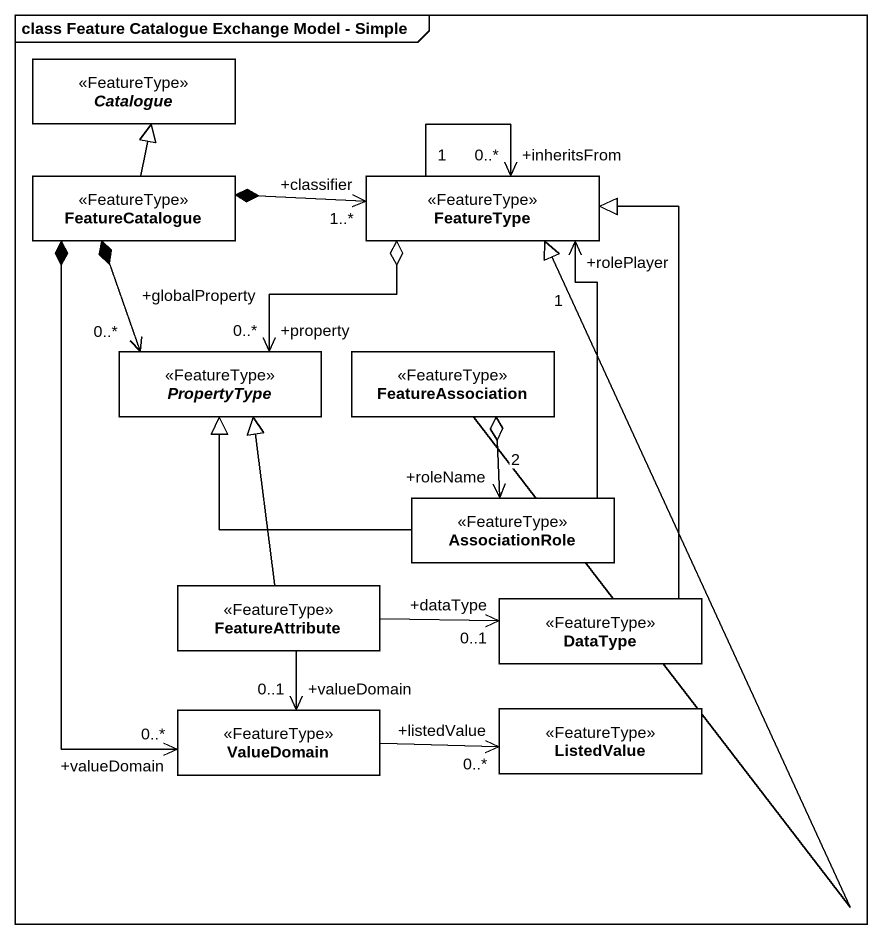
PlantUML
@startuml
mainframe class Feature Catalogue Exchange Model - Simple
hide circle
hide empty members
abstract class Catalogue <<FeatureType>> #FFFFFF
class FeatureCatalogue <<FeatureType>>
class FeatureType <<FeatureType>>
abstract class PropertyType <<FeatureType>>
class FeatureAssociation <<FeatureType>>
class AssociationRole <<FeatureType>>
class FeatureAttribute <<FeatureType>>
class DataType <<FeatureType>>
class ValueDomain <<FeatureType>>
class ListedValue <<FeatureType>>
FeatureCatalogue -up-|> Catalogue
FeatureCatalogue *--> "+globalProperty\n0..*" PropertyType
FeatureType "+classifier\n1..*" <-left-* FeatureCatalogue
FeatureType "+inheritsFrom\n0..*" <-- "1" FeatureType
FeatureType o--> "+property\n0..*" PropertyType
FeatureAssociation -up-|> FeatureType
FeatureAssociation o--> "+roleName\n2" AssociationRole
AssociationRole -up-> "+rolePlayer\n1" FeatureType
AssociationRole -left-|> PropertyType
FeatureAttribute -up-|> PropertyType
FeatureAttribute -right-> "+dataType\n0..1" DataType
FeatureAttribute --> "+valueDomain\n0..1" ValueDomain
DataType -up-|> FeatureType
ValueDomain "+valueDomain\n0..*" <-up-* FeatureCatalogue
ValueDomain -right-> "+listedValue\n0..*" ListedValue
@enduml
